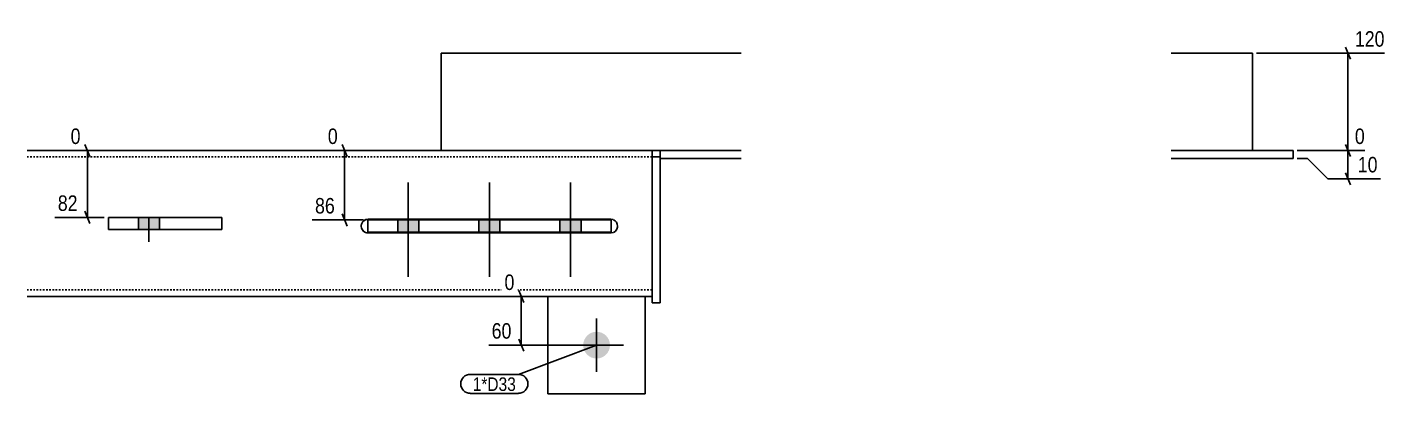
# Model space of a CAD drawing. Header units: millimetres. Extents: x 12 to 50734, y 7 to 1227.
# Drawn here: x 22833 to 24509, y 12 to 464 of the extents above; entities that cross this region are included whole.
import ezdxf

# ---------------------------------------------------------------- set-up
doc = ezdxf.new("R2010")
doc.units = ezdxf.units.MM
doc.linetypes.add('DXK_LINE_DOT2', pattern=[3.9198, 1.9599, -1.9599])
for name, color, linetype in [('MÅLSÆTNING', 7, 'Continuous'), ('STÅL', 7, 'Continuous'), ('TEKST', 7, 'Continuous')]:
    doc.layers.add(name, color=color, linetype=linetype)
doc.styles.add('Arial Narrow', font='ARIALN.TTF', dxfattribs={"height": 0.2})

msp = doc.modelspace()

# ---------------------------------------------------------------- hatches: boundary and pattern name
at = {"layer": 'STÅL', "linetype": 'Continuous'}
for points in [[(22995.7, 229.5), (22969.7, 229.5), (22969.7, 214.5), (22995.7, 214.5)], [(23315.3, 226.3), (23289.3, 226.3), (23289.3, 211.3), (23315.3, 211.3)], [(23315.3, 226.3), (23289.3, 226.3), (23289.3, 211.3), (23315.3, 211.3)], [(23415.3, 226.3), (23389.3, 226.3), (23389.3, 211.3), (23415.3, 211.3)], [(23415.3, 226.3), (23389.3, 226.3), (23389.3, 211.3), (23415.3, 211.3)], [(23515.3, 226.3), (23489.3, 226.3), (23489.3, 211.3), (23515.3, 211.3)], [(23515.3, 226.3), (23489.3, 226.3), (23489.3, 211.3), (23515.3, 211.3)], [(23517.9, 72, -1), (23550.9, 72, -1)]]:
    msp.add_hatch(color=96, dxfattribs=at).paths.add_polyline_path(points)

# ---------------------------------------------------------------- linework, layer by layer
at = {"layer": 'MÅLSÆTNING', "color": 7, "linetype": 'Continuous'}
for p, q in [((24463.4, 424.5), (24457.4, 439.5)), ((24347.7, 432), (24505.5, 432)), ((22909.9, 304.5), (22903.9, 319.5)), ((23226.9, 304.5), (23220.9, 319.5)), ((24457.4, 319.5), (24463.4, 304.5)), ((22942.9, 312), (22886.2, 312)), ((22906.9, 229.5), (22906.9, 312)), ((23251.7, 312), (23203.2, 312)), ((23223.9, 226.3), (23223.9, 312)), ((24397.7, 312), (24481.1, 312)), ((24410.4, 302), (24397.7, 302)), ((24435.4, 277), (24410.4, 302)), ((24460.4, 277), (24460.4, 312)), ((24500.6, 277), (24435.4, 277)), ((24463.4, 269.5), (24457.4, 284.5)), ((22903.9, 237), (22909.9, 222)), ((22927.7, 229.5), (22866.8, 229.5)), ((23247.3, 226.3), (23183.8, 226.3)), ((23220.9, 233.8), (23226.9, 218.8)), ((23438.6, 139.5), (23444.6, 124.5)), ((23469.4, 132), (23420.9, 132)), ((23441.6, 72), (23441.6, 132)), ((23529.4, 72), (23401.5, 72)), ((23444.6, 64.5), (23438.6, 79.5))]:
    msp.add_line(p, q, dxfattribs=at)
at = {"layer": 'STÅL', "color": 2, "linetype": 'Continuous'}
for p, q in [((23712.7, 432), (23342.7, 432)), ((23342.7, 432), (23342.7, 312)), ((24342.7, 432), (24242.7, 432)), ((24342.7, 312), (24342.7, 432)), ((22832.7, 312), (23602.7, 312)), ((23612.7, 312), (23602.7, 312)), ((23602.7, 312), (23602.7, 134.8)), ((23602.7, 304), (23612.7, 304)), ((23712.7, 312), (23612.7, 312)), ((23612.7, 312), (23612.7, 304)), ((23612.7, 304), (23612.7, 124)), ((23712.7, 302), (23612.7, 302)), ((24392.7, 312), (24242.7, 312)), ((24392.7, 302), (24242.7, 302)), ((24392.7, 312), (24392.7, 302)), ((22932.7, 229.5), (22932.7, 214.5)), ((22932.7, 229.5), (23072.7, 229.5)), ((23072.7, 229.5), (23072.7, 214.5)), ((23252.8, 227.3), (23249.5, 226.7)), ((23552.3, 226.3), (23252.3, 226.3)), ((23252.3, 226.3), (23252.3, 211.3)), ((23551.8, 227.3), (23252.8, 227.3)), ((23555, 226.7), (23551.8, 227.3)), ((23552.3, 226.3), (23552.3, 211.3)), ((22932.7, 214.5), (22932.7, 214.5)), ((23072.7, 214.5), (22932.7, 214.5)), ((23072.7, 214.5), (23072.7, 214.5)), ((23249.5, 210.9), (23252.8, 210.3)), ((23552.3, 211.3), (23252.3, 211.3)), ((23551.8, 210.3), (23252.8, 210.3)), ((23551.8, 210.3), (23555, 210.9)), ((23602.7, 124), (23602.7, 134.8)), ((23602.7, 132), (22832.7, 132)), ((23474.4, 132), (23474.4, 12)), ((23594.4, 132), (23594.4, 12)), ((23612.7, 124), (23602.7, 124)), ((23474.4, 12), (23594.4, 12))]:
    msp.add_line(p, q, dxfattribs=at)
at = {"layer": 'STÅL', "color": 7, "linetype": 'DXK_LINE_DOT2'}
for p, q in [((23602.7, 304), (22832.7, 304)), ((23342.7, 312), (23602.7, 312)), ((23602.7, 307.3), (23602.7, 312)), ((23602.7, 134.8), (23602.7, 304)), ((23712.7, 312), (23612.7, 312)), ((23612.7, 302), (23612.7, 304)), ((24342.7, 312), (24242.7, 312)), ((22932.7, 229.5), (22932.7, 229.5)), ((23072.7, 229.5), (22932.7, 229.5)), ((23072.7, 229.5), (23072.7, 229.5)), ((23249.5, 226.7), (23252.8, 227.3)), ((23551.8, 227.3), (23555, 226.7)), ((22932.7, 214.5), (23072.7, 214.5)), ((23252.8, 210.3), (23249.5, 210.9)), ((23555, 210.9), (23551.8, 210.3)), ((23602.7, 140), (22832.7, 140)), ((23602.7, 133.2), (23602.7, 134.8)), ((23474.4, 132), (23594.4, 132)), ((23602.7, 133.2), (23602.7, 132))]:
    msp.add_line(p, q, dxfattribs=at)
at = {"layer": 'STÅL', "color": 96, "linetype": 'Continuous'}
for p, q in [((23302.3, 187.7), (23302.3, 272.7)), ((23402.3, 187.7), (23402.3, 272.7)), ((23502.3, 187.7), (23502.3, 272.7)), ((23302.3, 241.3), (23302.3, 156.3)), ((23402.3, 241.3), (23402.3, 156.3)), ((23502.3, 241.3), (23502.3, 156.3)), ((22969.7, 214.5), (22969.7, 229.5)), ((22982.7, 199.5), (22982.7, 229.5)), ((22995.7, 214.5), (22995.7, 229.5)), ((23289.3, 211.3), (23289.3, 226.3)), ((23289.3, 226.3), (23289.3, 211.3)), ((23315.3, 211.3), (23315.3, 226.3)), ((23315.3, 226.3), (23315.3, 211.3)), ((23389.3, 211.3), (23389.3, 226.3)), ((23389.3, 226.3), (23389.3, 211.3)), ((23415.3, 211.3), (23415.3, 226.3)), ((23415.3, 226.3), (23415.3, 211.3)), ((23489.3, 211.3), (23489.3, 226.3)), ((23489.3, 226.3), (23489.3, 211.3)), ((23515.3, 211.3), (23515.3, 226.3)), ((23515.3, 226.3), (23515.3, 211.3)), ((23534.4, 39), (23534.4, 105)), ((23501.4, 72), (23567.4, 72))]:
    msp.add_line(p, q, dxfattribs=at)
at = {"layer": 'STÅL', "color": 2, "linetype": 'Continuous'}
for centre, start, end in [((23252.8, 218.8), 112.5, 247.5), ((23551.8, 218.8), 292.5, 67.5)]:
    msp.add_arc(centre, 8.5, start, end, dxfattribs=at)
at = {"layer": 'STÅL', "color": 7, "linetype": 'DXK_LINE_DOT2'}
for centre, start, end in [((23252.8, 218.8), 112.5, 247.5), ((23551.8, 218.8), 292.5, 67.5)]:
    msp.add_arc(centre, 8.5, start, end, dxfattribs=at)

# ---------------------------------------------------------------- wipeouts: each hides what was drawn before it
at = {"color": 0}
msp.add_wipeout([(23435, 15.5), (23435, 33), (23381.7, 33), (23381.7, 15.5)], dxfattribs=at).dxf.layer = 'TEKST'

# ---------------------------------------------------------------- next in the draw order: wipeouts: each hides what was drawn before it
at = {"color": 0, "linetype": 'Continuous'}
for points in [[(22902.4, 316), (22902.4, 344), (22882.2, 344), (22882.2, 316)], [(23219.4, 316), (23219.4, 344), (23199.2, 344), (23199.2, 316)], [(24485.1, 316), (24485.1, 344), (24464.9, 344), (24464.9, 316)], [(22898.8, 233.5), (22898.8, 261.5), (22866.4, 261.5), (22866.4, 233.5)], [(23215.8, 230.3), (23215.8, 258.3), (23183.4, 258.3), (23183.4, 230.3)], [(23437.1, 136), (23437.1, 164), (23416.9, 164), (23416.9, 136)], [(23433.5, 76), (23433.5, 104), (23401.1, 104), (23401.1, 76)]]:
    msp.add_wipeout(points, dxfattribs=at).dxf.layer = 'MÅLSÆTNING'
at = {"color": 0}
msp.add_wipeout([(23435, 15.5), (23435, 33), (23381.7, 33), (23381.7, 15.5)], dxfattribs=at).dxf.layer = 'TEKST'

# ---------------------------------------------------------------- next in the draw order: linework, layer by layer
at = {"layer": 'TEKST', "color": 7, "linetype": 'Continuous'}
for p, q in [((23534.4, 72), (23438, 36)), ((23378.7, 36), (23438, 36)), ((23378.7, 12.5), (23438, 12.5))]:
    msp.add_line(p, q, dxfattribs=at)
for centre, start, end in [((23378.7, 24.3), 90, 270), ((23438, 24.3), 270, 90)]:
    msp.add_arc(centre, 11.7, start, end, dxfattribs=at)

# ---------------------------------------------------------------- next in the draw order: texts
at = {"layer": 'MÅLSÆTNING', "color": 3, "linetype": 'Continuous', "style": 'Arial Narrow'}
for s, height, p in [('0', 19.1, (22886.2, 320)), ('0', 19.1, (23203.2, 320)), ('0', 19.1, (24468.9, 320)), ('82', 19.09, (22870.4, 237.5)), ('86', 19.09, (23187.4, 234.3)), ('0', 19.1, (23420.9, 140)), ('60', 19.09, (23405.1, 80))]:
    msp.add_text(s, height=height, dxfattribs=at).set_placement(p)
at = {"layer": 'TEKST', "color": 3, "style": 'Arial Narrow'}
msp.add_text('1*D33', height=16.7, dxfattribs=at).set_placement((23381.7, 15.5))

# ---------------------------------------------------------------- next in the draw order: wipeouts: each hides what was drawn before it
at = {"color": 0, "linetype": 'Continuous'}
msp.add_wipeout([(24500.9, 281), (24500.9, 309), (24468.5, 309), (24468.5, 281)], dxfattribs=at).dxf.layer = 'MÅLSÆTNING'

# ---------------------------------------------------------------- next in the draw order: linework, layer by layer
at = {"layer": 'MÅLSÆTNING', "color": 7, "linetype": 'Continuous'}
for p, q in [((24460.4, 312), (24460.4, 432)), ((24457.4, 319.5), (24463.4, 304.5)), ((24397.7, 312), (24481.1, 312))]:
    msp.add_line(p, q, dxfattribs=at)

# ---------------------------------------------------------------- next in the draw order: texts
at = {"layer": 'MÅLSÆTNING', "color": 3, "linetype": 'Continuous', "style": 'Arial Narrow'}
msp.add_text('10', height=19.09, dxfattribs=at).set_placement((24472.5, 285))

# ---------------------------------------------------------------- next in the draw order: wipeouts: each hides what was drawn before it
at = {"color": 0, "linetype": 'Continuous'}
msp.add_wipeout([(24509.5, 436), (24509.5, 464), (24464.9, 464), (24464.9, 436)], dxfattribs=at).dxf.layer = 'MÅLSÆTNING'

# ---------------------------------------------------------------- next in the draw order: texts
at = {"layer": 'MÅLSÆTNING', "color": 3, "linetype": 'Continuous', "style": 'Arial Narrow'}
msp.add_text('120', height=19.09, dxfattribs=at).set_placement((24468.9, 440))

doc.saveas('drawing.dxf')
